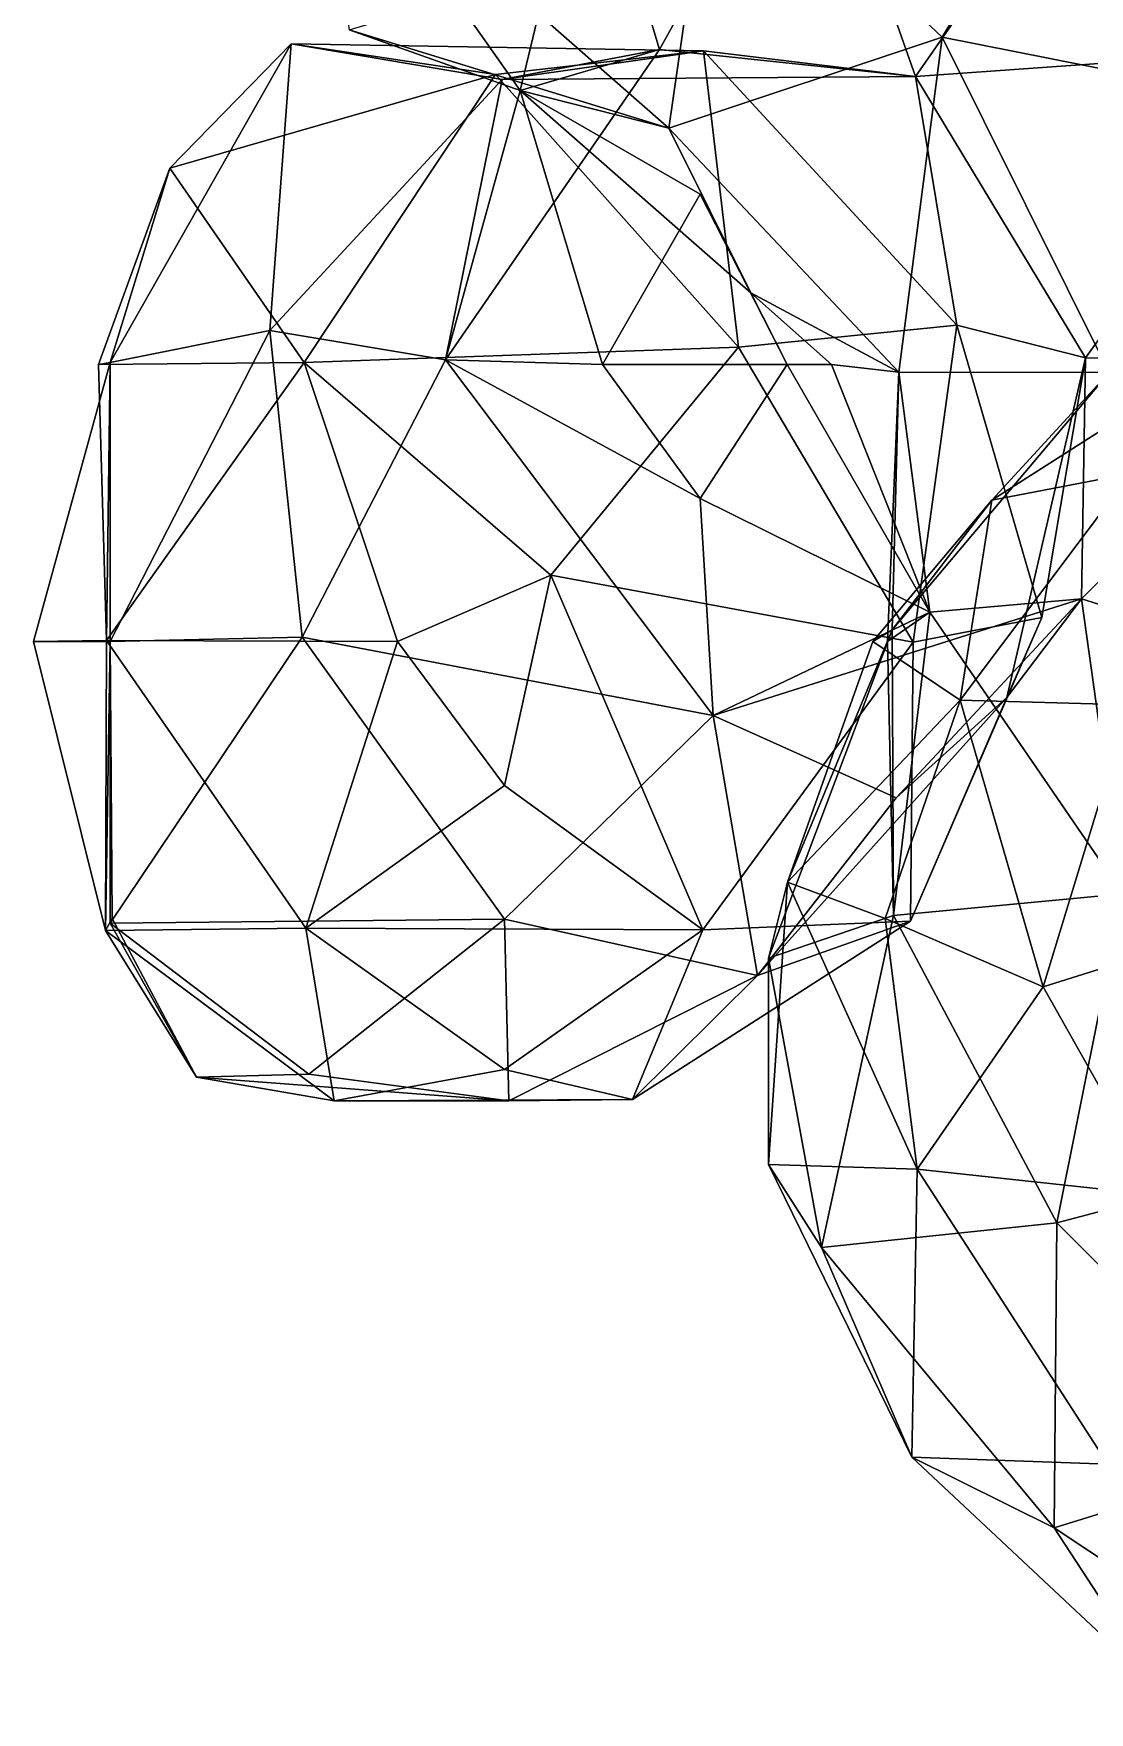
# Model space of a CAD drawing. Extents: x 290034 to 295698, y 4553723 to 4561693.
# Drawn here: x 295244.8 to 295312.7, y 4559319.1 to 4559427.1 of the extents above; entities that cross this region are included whole.
import ezdxf

# ---------------------------------------------------------------- set-up
doc = ezdxf.new("R2010")
doc.units = 0
doc.layers.add('Au_ppm_Pref_-_0_2', color=7, linetype='CONTINUOUS')

msp = doc.modelspace()

# ---------------------------------------------------------------- linework, layer by layer
at = {"layer": 'Au_ppm_Pref_-_0_2'}
for points in [[(295294.76, 4559443.55, 1839.54), (295280.44, 4559441.46, 1843.71), (295285.07, 4559426.07, 1840.75)], [(295301.55, 4559424.33, 1835.11), (295294.76, 4559443.55, 1839.54), (295285.07, 4559426.07, 1840.75)], [(295303.27, 4559426.86, 1856.54), (295288.52, 4559440.78, 1859.46), (295312.87, 4559442.79, 1857.92)], [(295312.72, 4559440.37, 1835.47), (295294.76, 4559443.55, 1839.54), (295301.55, 4559424.33, 1835.11)], [(295312.87, 4559442.79, 1857.92), (295319.61, 4559423.64, 1856.24), (295303.27, 4559426.86, 1856.54)], [(295262.84, 4559442.31, 1847.59), (295265.11, 4559427.34, 1853.07), (295276.11, 4559423.44, 1846.97)], [(295262.84, 4559442.31, 1847.59), (295276.11, 4559423.44, 1846.97), (295280.44, 4559441.46, 1843.71)], [(295312.72, 4559440.37, 1835.47), (295326.97, 4559426.13, 1836.16), (295339.22, 4559441.54, 1833.95)], [(295288.52, 4559440.78, 1859.46), (295285.68, 4559421.02, 1853.15), (295275.1, 4559430.29, 1856.79)], [(295285.07, 4559426.07, 1840.75), (295280.44, 4559441.46, 1843.71), (295276.11, 4559423.44, 1846.97)], [(295288.52, 4559440.78, 1859.46), (295303.27, 4559426.86, 1856.54), (295285.68, 4559421.02, 1853.15)], [(295312.72, 4559440.37, 1835.47), (295301.55, 4559424.33, 1835.11), (295326.97, 4559426.13, 1836.16)], [(295265.11, 4559427.34, 1853.07), (295275.1, 4559430.29, 1856.79), (295285.68, 4559421.02, 1853.15)], [(295253.57, 4559418.45, 1823.37), (295261.37, 4559426.44, 1828.93), (295249.72, 4559405.95, 1829.27)], [(295260, 4559408, 1836.12), (295249.72, 4559405.95, 1829.27), (295261.37, 4559426.44, 1828.93)], [(295253.57, 4559418.45, 1823.37), (295274.53, 4559424.46, 1823.36), (295261.37, 4559426.44, 1828.93)], [(295260, 4559408, 1836.12), (295261.37, 4559426.44, 1828.93), (295274.95, 4559424.14, 1835.26)], [(295274.95, 4559424.14, 1835.26), (295261.37, 4559426.44, 1828.93), (295287.91, 4559425.99, 1829.29)], [(295261.37, 4559426.44, 1828.93), (295274.53, 4559424.46, 1823.36), (295287.91, 4559425.99, 1829.29)], [(295276.11, 4559423.44, 1846.97), (295265.11, 4559427.34, 1853.07), (295285.68, 4559421.02, 1853.15)], [(295300.48, 4559405.32, 1853.27), (295285.68, 4559421.02, 1853.15), (295303.27, 4559426.86, 1856.54)], [(295300.48, 4559405.32, 1853.27), (295303.27, 4559426.86, 1856.54), (295314, 4559405.3, 1858.95)], [(295319.61, 4559423.64, 1856.24), (295314, 4559405.3, 1858.95), (295303.27, 4559426.86, 1856.54)], [(295274.95, 4559424.14, 1835.26), (295285.07, 4559426.07, 1840.75), (295271.31, 4559406.12, 1841.98)], [(295271.31, 4559406.12, 1841.98), (295285.07, 4559426.07, 1840.75), (295276.11, 4559423.44, 1846.97)], [(295287.91, 4559425.99, 1829.29), (295274.53, 4559424.46, 1823.36), (295290.15, 4559406.93, 1822.09)], [(295301.55, 4559424.33, 1835.11), (295285.07, 4559426.07, 1840.75), (295274.95, 4559424.14, 1835.26)], [(295301.55, 4559424.33, 1835.11), (295274.95, 4559424.14, 1835.26), (295287.91, 4559425.99, 1829.29)], [(295301.55, 4559424.33, 1835.11), (295287.91, 4559425.99, 1829.29), (295304.2, 4559408.35, 1828.42)], [(295287.91, 4559425.99, 1829.29), (295290.15, 4559406.93, 1822.09), (295304.2, 4559408.35, 1828.42)], [(295326.97, 4559426.13, 1836.16), (295301.55, 4559424.33, 1835.11), (295312.48, 4559406.24, 1835.36)], [(295327.44, 4559405.99, 1840.34), (295326.97, 4559426.13, 1836.16), (295312.48, 4559406.24, 1835.36)], [(295253.57, 4559418.45, 1823.37), (295262.2, 4559405.94, 1821.14), (295274.53, 4559424.46, 1823.36)], [(295262.2, 4559405.94, 1821.14), (295290.15, 4559406.93, 1822.09), (295274.53, 4559424.46, 1823.36)], [(295312.48, 4559406.24, 1835.36), (295301.55, 4559424.33, 1835.11), (295304.2, 4559408.35, 1828.42)], [(295260, 4559408, 1836.12), (295274.95, 4559424.14, 1835.26), (295271.31, 4559406.12, 1841.98)], [(295281.4, 4559405.82, 1844.16), (295271.31, 4559406.12, 1841.98), (295276.11, 4559423.44, 1846.97)], [(295276.11, 4559423.44, 1846.97), (295287.7, 4559416.78, 1843.48), (295281.4, 4559405.82, 1844.16)], [(295290.95, 4559410.42, 1847.13), (295287.7, 4559416.78, 1843.48), (295276.11, 4559423.44, 1846.97)], [(295285.68, 4559421.02, 1853.15), (295290.95, 4559410.42, 1847.13), (295276.11, 4559423.44, 1846.97)], [(295290.95, 4559410.42, 1847.13), (295285.68, 4559421.02, 1853.15), (295300.48, 4559405.32, 1853.27)], [(295248.98, 4559405.82, 1823.37), (295253.57, 4559418.45, 1823.37), (295249.72, 4559405.95, 1829.27)], [(295253.57, 4559418.45, 1823.37), (295248.98, 4559405.82, 1823.37), (295262.2, 4559405.94, 1821.14)], [(295287.7, 4559416.78, 1843.48), (295293.29, 4559405.82, 1844.49), (295281.4, 4559405.82, 1844.16)], [(295287.7, 4559416.78, 1843.48), (295290.95, 4559410.42, 1847.13), (295293.29, 4559405.82, 1844.49)], [(295293.29, 4559405.82, 1844.49), (295290.95, 4559410.42, 1847.13), (295296.15, 4559405.82, 1847.13)], [(295296.15, 4559405.82, 1847.13), (295290.95, 4559410.42, 1847.13), (295300.48, 4559405.32, 1853.27)], [(295304.2, 4559408.35, 1828.42), (295290.15, 4559406.93, 1822.09), (295301.4, 4559387.96, 1823.47)], [(295309.67, 4559389.55, 1829.92), (295304.2, 4559408.35, 1828.42), (295301.4, 4559387.96, 1823.47)], [(295304.2, 4559408.35, 1828.42), (295309.67, 4559389.55, 1829.92), (295312.48, 4559406.24, 1835.36)], [(295314, 4559405.3, 1858.95), (295324.05, 4559408.3, 1865.17), (295306.46, 4559397.1, 1864.95)], [(295315.39, 4559398.8, 1869.72), (295306.46, 4559397.1, 1864.95), (295324.05, 4559408.3, 1865.17)], [(295260, 4559408, 1836.12), (295249.73, 4559388.01, 1835.27), (295249.72, 4559405.95, 1829.27)], [(295260, 4559408, 1836.12), (295262.09, 4559388.28, 1841.42), (295249.73, 4559388.01, 1835.27)], [(295260, 4559408, 1836.12), (295271.31, 4559406.12, 1841.98), (295262.09, 4559388.28, 1841.42)], [(295249.73, 4559388.01, 1835.27), (295244.8, 4559388.01, 1829.31), (295249.72, 4559405.95, 1829.27)], [(295249.49, 4559388.06, 1823.32), (295249.72, 4559405.95, 1829.27), (295244.8, 4559388.01, 1829.31)], [(295248.98, 4559405.82, 1823.37), (295249.72, 4559405.95, 1829.27), (295249.49, 4559388.06, 1823.32)], [(295262.2, 4559405.94, 1821.14), (295248.98, 4559405.82, 1823.37), (295249.49, 4559388.06, 1823.32)], [(295262.2, 4559405.94, 1821.14), (295249.49, 4559388.06, 1823.32), (295268.22, 4559388.01, 1820.13)], [(295288.52, 4559383.24, 1842.39), (295262.09, 4559388.28, 1841.42), (295271.31, 4559406.12, 1841.98)], [(295262.2, 4559405.94, 1821.14), (295278.09, 4559392.28, 1820.54), (295290.15, 4559406.93, 1822.09)], [(295278.09, 4559392.28, 1820.54), (295262.2, 4559405.94, 1821.14), (295268.22, 4559388.01, 1820.13)], [(295287.7, 4559397.2, 1844.25), (295288.52, 4559383.24, 1842.39), (295271.31, 4559406.12, 1841.98)], [(295287.7, 4559397.2, 1844.25), (295271.31, 4559406.12, 1841.98), (295281.4, 4559405.82, 1844.16)], [(295301.4, 4559387.96, 1823.47), (295290.15, 4559406.93, 1822.09), (295278.09, 4559392.28, 1820.54)], [(295312.48, 4559406.24, 1835.36), (295307.42, 4559384.41, 1835.25), (295312.22, 4559390.75, 1841.51)], [(295312.48, 4559406.24, 1835.36), (295309.67, 4559389.55, 1829.92), (295307.42, 4559384.41, 1835.25)], [(295312.48, 4559406.24, 1835.36), (295312.22, 4559390.75, 1841.51), (295327.44, 4559405.99, 1840.34)], [(295327.07, 4559386.1, 1845.75), (295327.44, 4559405.99, 1840.34), (295312.22, 4559390.75, 1841.51)], [(295293.29, 4559405.82, 1844.49), (295287.7, 4559397.2, 1844.25), (295281.4, 4559405.82, 1844.16)], [(295302.47, 4559389.89, 1846.6), (295287.7, 4559397.2, 1844.25), (295293.29, 4559405.82, 1844.49)], [(295302.47, 4559389.89, 1846.6), (295293.29, 4559405.82, 1844.49), (295296.15, 4559405.82, 1847.13)], [(295302.47, 4559389.89, 1846.6), (295296.15, 4559405.82, 1847.13), (295300.48, 4559405.32, 1853.27)], [(295302.47, 4559389.89, 1846.6), (295300.48, 4559405.32, 1853.27), (295299.75, 4559388.01, 1853.07)], [(295300.04, 4559388.76, 1859), (295299.75, 4559388.01, 1853.07), (295300.48, 4559405.32, 1853.27)], [(295300.48, 4559405.32, 1853.27), (295314, 4559405.3, 1858.95), (295300.04, 4559388.76, 1859)], [(295306.46, 4559397.1, 1864.95), (295300.04, 4559388.76, 1859), (295314, 4559405.3, 1858.95)], [(295306.46, 4559397.1, 1864.95), (295315.39, 4559398.8, 1869.72), (295304.42, 4559384.24, 1869.75)], [(295304.42, 4559384.24, 1869.75), (295315.39, 4559398.8, 1869.72), (295315.29, 4559383.94, 1874.34)], [(295302.47, 4559389.89, 1846.6), (295288.52, 4559383.24, 1842.39), (295287.7, 4559397.2, 1844.25)], [(295298.8, 4559388.01, 1864.95), (295306.46, 4559397.1, 1864.95), (295304.42, 4559384.24, 1869.75)], [(295298.8, 4559388.01, 1864.95), (295300.04, 4559388.76, 1859), (295306.46, 4559397.1, 1864.95)], [(295278.09, 4559392.28, 1820.54), (295268.22, 4559388.01, 1820.13), (295275.1, 4559378.74, 1820.29)], [(295278.09, 4559392.28, 1820.54), (295275.1, 4559378.74, 1820.29), (295287.87, 4559369.47, 1823.33)], [(295287.87, 4559369.47, 1823.33), (295301.4, 4559387.96, 1823.47), (295278.09, 4559392.28, 1820.54)], [(295302.47, 4559389.89, 1846.6), (295312.22, 4559390.75, 1841.51), (295288.52, 4559383.24, 1842.39)], [(295300.3, 4559377.95, 1838.6), (295288.52, 4559383.24, 1842.39), (295312.22, 4559390.75, 1841.51)], [(295300.3, 4559377.95, 1838.6), (295312.22, 4559390.75, 1841.51), (295307.42, 4559384.41, 1835.25)], [(295302.47, 4559389.89, 1846.6), (295314.88, 4559371.77, 1848.35), (295312.22, 4559390.75, 1841.51)], [(295314.88, 4559371.77, 1848.35), (295327.07, 4559386.1, 1845.75), (295312.22, 4559390.75, 1841.51)], [(295302.47, 4559389.89, 1846.6), (295299.75, 4559388.01, 1853.07), (295300.14, 4559370.38, 1852.93)], [(295302.47, 4559389.89, 1846.6), (295300.14, 4559370.38, 1852.93), (295314.88, 4559371.77, 1848.35)], [(295293.3, 4559372.52, 1865.83), (295292.09, 4559367.64, 1859.67), (295300.04, 4559388.76, 1859)], [(295300.14, 4559370.38, 1852.93), (295300.04, 4559388.76, 1859), (295292.09, 4559367.64, 1859.67)], [(295293.3, 4559372.52, 1865.83), (295300.04, 4559388.76, 1859), (295298.8, 4559388.01, 1864.95)], [(295300.14, 4559370.38, 1852.93), (295299.75, 4559388.01, 1853.07), (295300.04, 4559388.76, 1859)], [(295307.42, 4559384.41, 1835.25), (295309.67, 4559389.55, 1829.92), (295301.23, 4559370.02, 1829.37)], [(295301.4, 4559387.96, 1823.47), (295301.23, 4559370.02, 1829.37), (295309.67, 4559389.55, 1829.92)], [(295249.49, 4559388.06, 1823.32), (295244.8, 4559388.01, 1829.31), (295249.42, 4559369.41, 1829.43)], [(295249.73, 4559388.01, 1835.27), (295249.42, 4559369.41, 1829.43), (295244.8, 4559388.01, 1829.31)], [(295262.32, 4559369.57, 1823.37), (295249.49, 4559388.06, 1823.32), (295249.42, 4559369.41, 1829.43)], [(295249.73, 4559388.01, 1835.27), (295249.86, 4559370.19, 1835.25), (295249.42, 4559369.41, 1829.43)], [(295268.22, 4559388.01, 1820.13), (295249.49, 4559388.06, 1823.32), (295262.32, 4559369.57, 1823.37)], [(295262.09, 4559388.28, 1841.42), (295275.11, 4559370.15, 1841.19), (295249.73, 4559369.88, 1841.18)], [(295262.09, 4559388.28, 1841.42), (295249.73, 4559369.88, 1841.18), (295249.73, 4559388.01, 1835.27)], [(295249.73, 4559369.88, 1841.18), (295249.86, 4559370.19, 1835.25), (295249.73, 4559388.01, 1835.27)], [(295288.52, 4559383.24, 1842.39), (295275.11, 4559370.15, 1841.19), (295262.09, 4559388.28, 1841.42)], [(295275.1, 4559378.74, 1820.29), (295268.22, 4559388.01, 1820.13), (295262.32, 4559369.57, 1823.37)], [(295287.87, 4559369.47, 1823.33), (295301.23, 4559370.02, 1829.37), (295301.4, 4559387.96, 1823.47)], [(295293.3, 4559372.52, 1865.83), (295298.8, 4559388.01, 1864.95), (295304.42, 4559384.24, 1869.75)], [(295300.3, 4559377.95, 1838.6), (295307.42, 4559384.41, 1835.25), (295291.39, 4559366.52, 1835.77)], [(295307.42, 4559384.41, 1835.25), (295301.23, 4559370.02, 1829.37), (295291.39, 4559366.52, 1835.77)], [(295288.52, 4559383.24, 1842.39), (295291.39, 4559366.52, 1835.77), (295275.11, 4559370.15, 1841.19)], [(295288.52, 4559383.24, 1842.39), (295300.3, 4559377.95, 1838.6), (295291.39, 4559366.52, 1835.77)], [(295299.6, 4559370.19, 1870.89), (295293.3, 4559372.52, 1865.83), (295304.42, 4559384.24, 1869.75)], [(295299.6, 4559370.19, 1870.89), (295304.42, 4559384.24, 1869.75), (295309.77, 4559365.79, 1873.83)], [(295304.42, 4559384.24, 1869.75), (295315.29, 4559383.94, 1874.34), (295309.77, 4559365.79, 1873.83)], [(295324.73, 4559370.5, 1874.91), (295309.77, 4559365.79, 1873.83), (295315.29, 4559383.94, 1874.34)], [(295287.87, 4559369.47, 1823.33), (295275.1, 4559378.74, 1820.29), (295262.32, 4559369.57, 1823.37)], [(295292.09, 4559367.64, 1859.67), (295293.3, 4559372.52, 1865.83), (295292.08, 4559354.36, 1864.1)], [(295292.08, 4559354.36, 1864.1), (295293.3, 4559372.52, 1865.83), (295301.66, 4559354.06, 1870.45)], [(295301.66, 4559354.06, 1870.45), (295293.3, 4559372.52, 1865.83), (295299.6, 4559370.19, 1870.89)], [(295314.88, 4559371.77, 1848.35), (295300.14, 4559370.38, 1852.93), (295310.65, 4559350.62, 1852.03)], [(295314.88, 4559371.77, 1848.35), (295310.65, 4559350.62, 1852.03), (295327.37, 4559355.04, 1848.91)], [(295295.5, 4559349.04, 1857.84), (295300.14, 4559370.38, 1852.93), (295292.09, 4559367.64, 1859.67)], [(295300.14, 4559370.38, 1852.93), (295295.5, 4559349.04, 1857.84), (295310.65, 4559350.62, 1852.03)], [(295324.73, 4559370.5, 1874.91), (295317.33, 4559352.37, 1874.74), (295309.77, 4559365.79, 1873.83)], [(295249.86, 4559370.19, 1835.25), (295255.28, 4559359.98, 1835.25), (295249.42, 4559369.41, 1829.43)], [(295264.15, 4559358.47, 1830.57), (295262.32, 4559369.57, 1823.37), (295249.42, 4559369.41, 1829.43)], [(295264.15, 4559358.47, 1830.57), (295249.42, 4559369.41, 1829.43), (295255.28, 4559359.98, 1835.25)], [(295249.86, 4559370.19, 1835.25), (295249.73, 4559369.88, 1841.18), (295255.28, 4559359.98, 1835.25)], [(295275.11, 4559370.15, 1841.19), (295262.5, 4559360.17, 1838.59), (295249.73, 4559369.88, 1841.18)], [(295255.28, 4559359.98, 1835.25), (295249.73, 4559369.88, 1841.18), (295262.5, 4559360.17, 1838.59)], [(295264.15, 4559358.47, 1830.57), (295275.1, 4559360.47, 1826.07), (295262.32, 4559369.57, 1823.37)], [(295287.87, 4559369.47, 1823.33), (295262.32, 4559369.57, 1823.37), (295275.1, 4559360.47, 1826.07)], [(295262.5, 4559360.17, 1838.59), (295275.11, 4559370.15, 1841.19), (295275.39, 4559358.46, 1834.82)], [(295283.33, 4559358.54, 1829.31), (295287.87, 4559369.47, 1823.33), (295275.1, 4559360.47, 1826.07)], [(295275.39, 4559358.46, 1834.82), (295275.11, 4559370.15, 1841.19), (295291.39, 4559366.52, 1835.77)], [(295291.39, 4559366.52, 1835.77), (295301.23, 4559370.02, 1829.37), (295283.33, 4559358.54, 1829.31)], [(295287.87, 4559369.47, 1823.33), (295283.33, 4559358.54, 1829.31), (295301.23, 4559370.02, 1829.37)], [(295299.6, 4559370.19, 1870.89), (295309.77, 4559365.79, 1873.83), (295301.66, 4559354.06, 1870.45)], [(295295.5, 4559349.04, 1857.84), (295292.09, 4559367.64, 1859.67), (295292.08, 4559354.36, 1864.1)], [(295275.39, 4559358.46, 1834.82), (295291.39, 4559366.52, 1835.77), (295283.33, 4559358.54, 1829.31)], [(295309.77, 4559365.79, 1873.83), (295317.33, 4559352.37, 1874.74), (295301.66, 4559354.06, 1870.45)], [(295262.5, 4559360.17, 1838.59), (295275.39, 4559358.46, 1834.82), (295255.28, 4559359.98, 1835.25)], [(295264.15, 4559358.47, 1830.57), (295255.28, 4559359.98, 1835.25), (295275.39, 4559358.46, 1834.82)], [(295264.15, 4559358.47, 1830.57), (295283.33, 4559358.54, 1829.31), (295275.1, 4559360.47, 1826.07)], [(295264.15, 4559358.47, 1830.57), (295275.39, 4559358.46, 1834.82), (295283.33, 4559358.54, 1829.31)], [(295295.5, 4559349.04, 1857.84), (295292.08, 4559354.36, 1864.1), (295301.31, 4559335.55, 1864.41)], [(295292.08, 4559354.36, 1864.1), (295301.66, 4559354.06, 1870.45), (295301.31, 4559335.55, 1864.41)], [(295301.31, 4559335.55, 1864.41), (295301.66, 4559354.06, 1870.45), (295313.92, 4559335.1, 1870.71)], [(295313.92, 4559335.1, 1870.71), (295301.66, 4559354.06, 1870.45), (295317.33, 4559352.37, 1874.74)], [(295325.56, 4559335.68, 1853.35), (295327.37, 4559355.04, 1848.91), (295310.65, 4559350.62, 1852.03)], [(295310.65, 4559350.62, 1852.03), (295295.5, 4559349.04, 1857.84), (295310.48, 4559331.01, 1858.28)], [(295325.56, 4559335.68, 1853.35), (295310.65, 4559350.62, 1852.03), (295310.48, 4559331.01, 1858.28)], [(295310.48, 4559331.01, 1858.28), (295295.5, 4559349.04, 1857.84), (295301.31, 4559335.55, 1864.41)], [(295325.56, 4559335.68, 1853.35), (295310.48, 4559331.01, 1858.28), (295328.39, 4559319.13, 1860.42)], [(295310.48, 4559331.01, 1858.28), (295301.31, 4559335.55, 1864.41), (295317.27, 4559320.61, 1864)], [(295317.27, 4559320.61, 1864), (295301.31, 4559335.55, 1864.41), (295313.92, 4559335.1, 1870.71)], [(295328.39, 4559319.13, 1860.42), (295310.48, 4559331.01, 1858.28), (295317.27, 4559320.61, 1864)]]:
    msp.add_3dface(points, dxfattribs=at)

doc.saveas('drawing.dxf')
